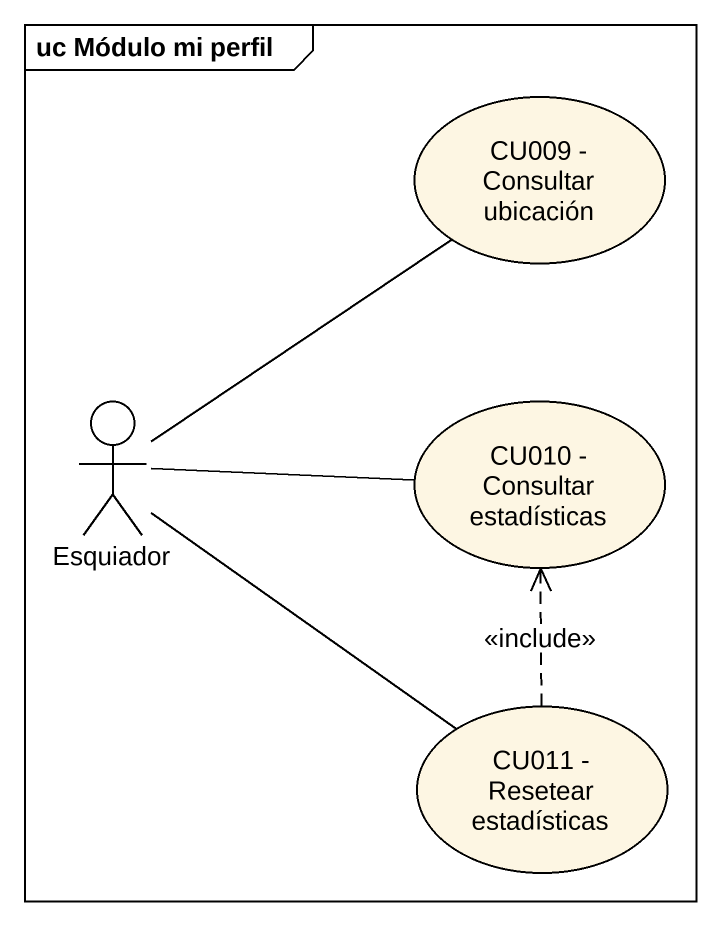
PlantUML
@startuml
mainframe uc Módulo mi perfil
usecase "CU009 - Consultar ubicación" as CU009_Consultar_ubicación
actor Esquiador
usecase "CU010 - Consultar estadísticas" as CU010_Consultar_estadísticas
usecase "CU011 - Resetear estadísticas" as CU011_Resetear_estadísticas
Esquiador -up- CU009_Consultar_ubicación
Esquiador -right- CU010_Consultar_estadísticas
Esquiador -- CU011_Resetear_estadísticas
CU011_Resetear_estadísticas .up.> CU010_Consultar_estadísticas : <<include>>
@enduml
